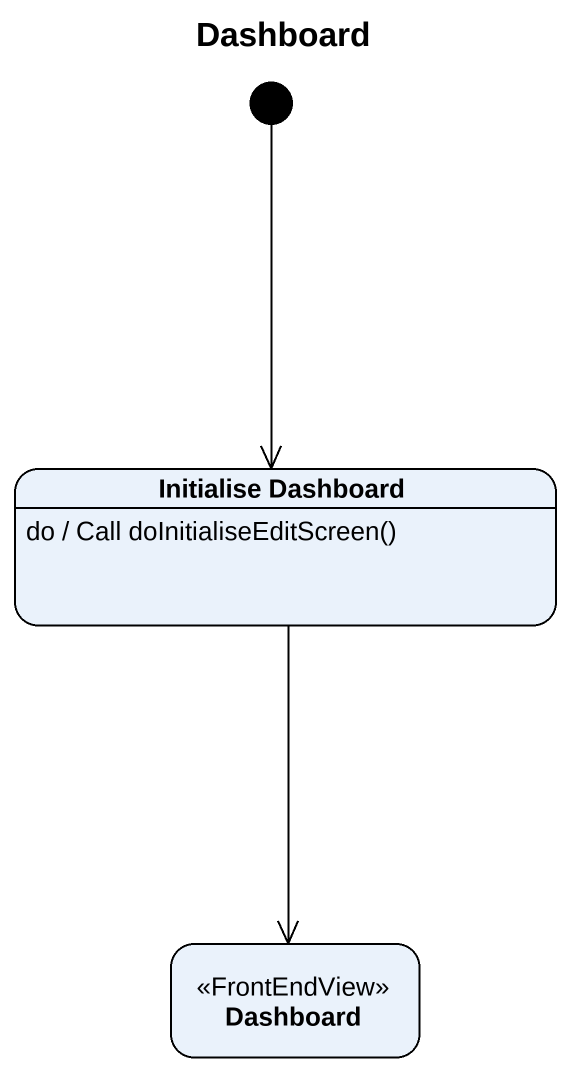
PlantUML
@startuml
title Dashboard
hide empty description
state "Initialise Dashboard" as Initialise_Dashboard
Initialise_Dashboard : do / Call doInitialiseEditScreen()
state Dashboard <<FrontEndView>>
[*] --> Initialise_Dashboard
Initialise_Dashboard --> Dashboard
@enduml
